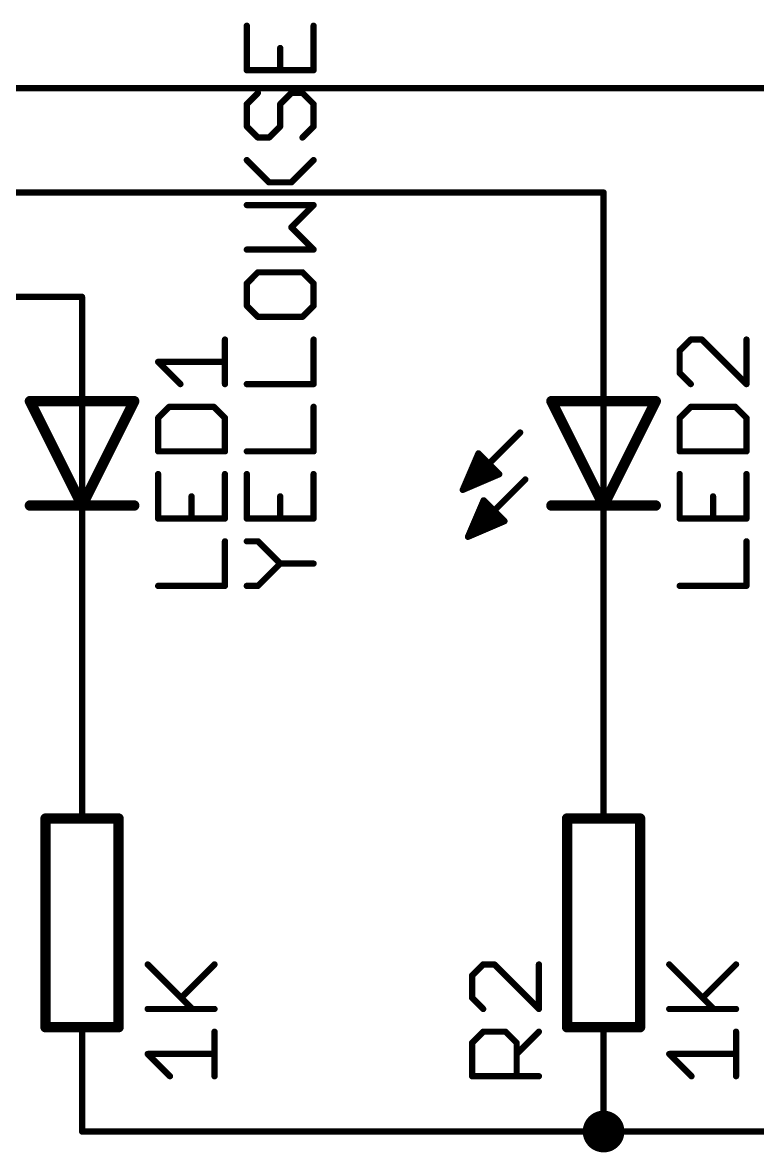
# Model space of a CAD drawing. Extents: x -13 to 211, y -15 to 133.
# Drawn here: x 133.17 to 151.07, y 52.83 to 80.34 of the extents above; entities that cross this region are included whole.
import ezdxf

# ---------------------------------------------------------------- set-up
doc = ezdxf.new("R2010")
doc.units = 0
for name, color, linetype in [('91', 94, 'CONTINUOUS'), ('94', 14, 'CONTINUOUS'), ('95', 251, 'CONTINUOUS'), ('96', 251, 'CONTINUOUS')]:
    doc.layers.add(name, color=color, linetype=linetype)

msp = doc.modelspace()

# ---------------------------------------------------------------- linework, layer by layer
at = {"layer": '91', "const_width": 0.1524}
for points in [[(157.48, 78.74), (109.22, 78.74)], [(114.3, 76.2), (147.32, 76.2)], [(147.32, 76.2), (147.32, 73.66)], [(116.84, 73.66), (134.62, 73.66)], [(134.62, 63.5), (134.62, 66.04)], [(147.32, 66.04), (147.32, 63.5)], [(134.62, 53.34), (147.32, 53.34)], [(147.32, 53.34), (157.48, 53.34)]]:
    msp.add_lwpolyline(points, dxfattribs=at)
at = {"layer": '91'}
for points, const_width in [([(147.3581, 76.2, 1), (147.2819, 76.2)], 0.0762), ([(147.32, 76.1619, 1), (147.32, 76.2381)], 0.0762), ([(134.62, 73.6219, 1), (134.62, 73.6981)], 0.0762), ([(147.2819, 73.66, 1), (147.3581, 73.66)], 0.0762), ([(134.6581, 66.04, 1), (134.5819, 66.04)], 0.0762), ([(147.3581, 66.04, 1), (147.2819, 66.04)], 0.0762), ([(134.5819, 63.5, 1), (134.6581, 63.5)], 0.0762), ([(147.2819, 63.5, 1), (147.3581, 63.5)], 0.0762), ([(147.32, 53.086, 1), (147.32, 53.594, 1), (147.32, 53.086)], 0.508), ([(134.62, 53.3781, 1), (134.62, 53.3019)], 0.0762), ([(147.32, 53.3781, 1), (147.32, 53.3019)], 0.0762), ([(147.32, 53.3019, 1), (147.32, 53.3781)], 0.0762)]:
    msp.add_lwpolyline(points, format="xyb", dxfattribs=dict(at, const_width=const_width))
at = {"layer": '94'}
for points, const_width in [([(134.62, 73.66), (134.62, 71.12)], 0.1524), ([(147.32, 73.66), (147.32, 71.12)], 0.1524), ([(134.62, 68.58), (133.35, 71.12)], 0.254), ([(134.62, 71.12), (133.35, 71.12)], 0.254), ([(135.89, 71.12), (134.62, 68.58)], 0.254), ([(135.89, 71.12), (134.62, 71.12)], 0.254), ([(147.32, 68.58), (146.05, 71.12)], 0.254), ([(147.32, 71.12), (146.05, 71.12)], 0.254), ([(148.59, 71.12), (147.32, 68.58)], 0.254), ([(148.59, 71.12), (147.32, 71.12)], 0.254), ([(134.62, 71.12), (134.62, 68.58)], 0.1524), ([(147.32, 71.12), (147.32, 68.58)], 0.1524), ([(145.288, 70.358), (143.891, 68.961)], 0.1524), ([(143.891, 68.961), (144.272, 69.85)], 0.1524), ([(144.272, 69.85), (144.78, 69.342)], 0.1524), ([(144.1631, 69.596), (144.526, 69.596)], 0.1524), ([(144.2285, 69.7484), (144.3736, 69.7484)], 0.1524), ([(144.78, 69.342), (143.891, 68.961)], 0.1524), ([(144.0325, 69.2912), (144.6615, 69.2912)], 0.1524), ([(144.0978, 69.4436), (144.6784, 69.4436)], 0.1524), ([(143.9019, 68.9864), (143.9503, 68.9864)], 0.1524), ([(143.9672, 69.1388), (144.3059, 69.1388)], 0.1524), ([(145.415, 69.215), (144.018, 67.818)], 0.1524), ([(144.018, 67.818), (144.399, 68.707)], 0.1524), ([(144.399, 68.707), (144.907, 68.199)], 0.1524), ([(134.62, 68.58), (133.35, 68.58)], 0.254), ([(135.89, 68.58), (134.62, 68.58)], 0.254), ([(134.62, 66.04), (134.62, 68.58)], 0.1524), ([(144.3228, 68.5292), (144.5768, 68.5292)], 0.1524), ([(144.3881, 68.6816), (144.4244, 68.6816)], 0.1524), ([(147.32, 68.58), (146.05, 68.58)], 0.254), ([(148.59, 68.58), (147.32, 68.58)], 0.254), ([(147.32, 66.04), (147.32, 68.58)], 0.1524), ([(144.907, 68.199), (144.018, 67.818)], 0.1524), ([(144.1922, 68.2244), (144.8816, 68.2244)], 0.1524), ([(144.2575, 68.3768), (144.7292, 68.3768)], 0.1524), ([(144.0615, 67.9196), (144.2551, 67.9196)], 0.1524), ([(144.1269, 68.072), (144.6107, 68.072)], 0.1524), ([(134.62, 63.5), (134.62, 60.96)], 0.1524), ([(147.32, 63.5), (147.32, 60.96)], 0.1524), ([(133.731, 60.96), (133.731, 55.88)], 0.254), ([(135.509, 60.96), (133.731, 60.96)], 0.254), ([(135.509, 55.88), (135.509, 60.96)], 0.254), ([(146.431, 60.96), (146.431, 55.88)], 0.254), ([(148.209, 60.96), (146.431, 60.96)], 0.254), ([(148.209, 55.88), (148.209, 60.96)], 0.254), ([(135.509, 55.88), (133.731, 55.88)], 0.254), ([(134.62, 53.34), (134.62, 55.88)], 0.1524), ([(148.209, 55.88), (146.431, 55.88)], 0.254), ([(147.32, 53.34), (147.32, 55.88)], 0.1524)]:
    msp.add_lwpolyline(points, dxfattribs=dict(at, const_width=const_width))
for points, const_width in [([(134.6581, 73.66, 1), (134.5819, 73.66)], 0.0762), ([(147.3581, 73.66, 1), (147.2819, 73.66)], 0.0762), ([(133.4068, 71.1484, 1), (133.2932, 71.0916)], 0.127), ([(133.35, 71.1835, 1), (133.35, 71.0565)], 0.127), ([(134.62, 71.1835, 1), (134.62, 71.0565)], 0.127), ([(134.62, 71.0565, 1), (134.62, 71.1835)], 0.127), ([(135.9468, 71.0916, 1), (135.8332, 71.1484)], 0.127), ([(135.89, 71.0565, 1), (135.89, 71.1835)], 0.127), ([(146.1068, 71.1484, 1), (145.9932, 71.0916)], 0.127), ([(146.05, 71.1835, 1), (146.05, 71.0565)], 0.127), ([(147.32, 71.1835, 1), (147.32, 71.0565)], 0.127), ([(147.32, 71.0565, 1), (147.32, 71.1835)], 0.127), ([(148.6468, 71.0916, 1), (148.5332, 71.1484)], 0.127), ([(148.59, 71.0565, 1), (148.59, 71.1835)], 0.127), ([(134.6581, 71.12, 1), (134.5819, 71.12)], 0.0762), ([(134.5819, 71.12, 1), (134.6581, 71.12)], 0.0762), ([(147.3581, 71.12, 1), (147.2819, 71.12)], 0.0762), ([(147.2819, 71.12, 1), (147.3581, 71.12)], 0.0762), ([(145.3149, 70.3311, 1), (145.2611, 70.3849)], 0.0762), ([(144.2989, 69.8769, 1), (144.2451, 69.8231)], 0.0762), ([(144.307, 69.835, 1), (144.237, 69.865)], 0.0762), ([(144.1631, 69.6341, 1), (144.1631, 69.5579)], 0.0762), ([(144.2285, 69.7865, 1), (144.2285, 69.7103)], 0.0762), ([(144.3736, 69.7103, 1), (144.3736, 69.7865)], 0.0762), ([(144.526, 69.5579, 1), (144.526, 69.6341)], 0.0762), ([(144.0325, 69.3293, 1), (144.0325, 69.2531)], 0.0762), ([(144.0978, 69.4817, 1), (144.0978, 69.4055)], 0.0762), ([(144.6615, 69.2531, 1), (144.6615, 69.3293)], 0.0762), ([(144.6784, 69.4055, 1), (144.6784, 69.4817)], 0.0762), ([(144.7531, 69.3151, 1), (144.8069, 69.3689)], 0.0762), ([(144.795, 69.307, 1), (144.765, 69.377)], 0.0762), ([(143.9019, 69.0245, 1), (143.9019, 68.9483)], 0.0762), ([(143.9672, 69.1769, 1), (143.9672, 69.1007)], 0.0762), ([(143.9503, 68.9483, 1), (143.9503, 69.0245)], 0.0762), ([(144.3059, 69.1007, 1), (144.3059, 69.1769)], 0.0762), ([(145.4419, 69.1881, 1), (145.3881, 69.2419)], 0.0762), ([(143.876, 68.996, 1), (143.906, 68.926)], 0.0762), ([(143.856, 68.976, 1), (143.926, 68.946)], 0.0762), ([(143.8641, 68.9879, 1), (143.9179, 68.9341)], 0.0762), ([(144.4259, 68.7339, 1), (144.3721, 68.6801)], 0.0762), ([(144.434, 68.692, 1), (144.364, 68.722)], 0.0762), ([(133.35, 68.6435, 1), (133.35, 68.5165)], 0.127), ([(134.62, 68.6435, 1), (134.62, 68.5165)], 0.127), ([(134.5632, 68.6084, 1), (134.6768, 68.5516)], 0.127), ([(134.5632, 68.5516, 1), (134.6768, 68.6084)], 0.127), ([(134.6581, 68.58, 1), (134.5819, 68.58)], 0.0762), ([(134.5819, 68.58, 1), (134.6581, 68.58)], 0.0762), ([(134.62, 68.5165, 1), (134.62, 68.6435)], 0.127), ([(135.89, 68.5165, 1), (135.89, 68.6435)], 0.127), ([(144.3228, 68.5673, 1), (144.3228, 68.4911)], 0.0762), ([(144.3881, 68.7197, 1), (144.3881, 68.6435)], 0.0762), ([(144.4244, 68.6435, 1), (144.4244, 68.7197)], 0.0762), ([(144.5768, 68.4911, 1), (144.5768, 68.5673)], 0.0762), ([(146.05, 68.6435, 1), (146.05, 68.5165)], 0.127), ([(147.32, 68.6435, 1), (147.32, 68.5165)], 0.127), ([(147.2632, 68.6084, 1), (147.3768, 68.5516)], 0.127), ([(147.2632, 68.5516, 1), (147.3768, 68.6084)], 0.127), ([(147.3581, 68.58, 1), (147.2819, 68.58)], 0.0762), ([(147.2819, 68.58, 1), (147.3581, 68.58)], 0.0762), ([(147.32, 68.5165, 1), (147.32, 68.6435)], 0.127), ([(148.59, 68.5165, 1), (148.59, 68.6435)], 0.127), ([(144.1922, 68.2625, 1), (144.1922, 68.1863)], 0.0762), ([(144.2575, 68.4149, 1), (144.2575, 68.3387)], 0.0762), ([(144.7292, 68.3387, 1), (144.7292, 68.4149)], 0.0762), ([(144.8801, 68.1721, 1), (144.9339, 68.2259)], 0.0762), ([(144.8816, 68.1863, 1), (144.8816, 68.2625)], 0.0762), ([(144.922, 68.164, 1), (144.892, 68.234)], 0.0762), ([(144.0615, 67.9577, 1), (144.0615, 67.8815)], 0.0762), ([(144.1269, 68.1101, 1), (144.1269, 68.0339)], 0.0762), ([(144.2551, 67.8815, 1), (144.2551, 67.9577)], 0.0762), ([(144.6107, 68.0339, 1), (144.6107, 68.1101)], 0.0762), ([(144.003, 67.853, 1), (144.033, 67.783)], 0.0762), ([(143.983, 67.833, 1), (144.053, 67.803)], 0.0762), ([(143.9911, 67.8449, 1), (144.0449, 67.7911)], 0.0762), ([(134.5819, 66.04, 1), (134.6581, 66.04)], 0.0762), ([(147.2819, 66.04, 1), (147.3581, 66.04)], 0.0762), ([(134.6581, 63.5, 1), (134.5819, 63.5)], 0.0762), ([(147.3581, 63.5, 1), (147.2819, 63.5)], 0.0762), ([(133.7945, 60.96, 1), (133.6675, 60.96)], 0.127), ([(133.731, 61.0235, 1), (133.731, 60.8965)], 0.127), ([(135.5725, 60.96, 1), (135.4455, 60.96)], 0.127), ([(135.509, 60.8965, 1), (135.509, 61.0235)], 0.127), ([(146.4945, 60.96, 1), (146.3675, 60.96)], 0.127), ([(146.431, 61.0235, 1), (146.431, 60.8965)], 0.127), ([(148.2725, 60.96, 1), (148.1455, 60.96)], 0.127), ([(148.209, 60.8965, 1), (148.209, 61.0235)], 0.127), ([(134.5819, 60.96, 1), (134.6581, 60.96)], 0.0762), ([(147.2819, 60.96, 1), (147.3581, 60.96)], 0.0762), ([(133.731, 55.9435, 1), (133.731, 55.8165)], 0.127), ([(133.6675, 55.88, 1), (133.7945, 55.88)], 0.127), ([(134.6581, 55.88, 1), (134.5819, 55.88)], 0.0762), ([(135.4455, 55.88, 1), (135.5725, 55.88)], 0.127), ([(135.509, 55.8165, 1), (135.509, 55.9435)], 0.127), ([(146.431, 55.9435, 1), (146.431, 55.8165)], 0.127), ([(146.3675, 55.88, 1), (146.4945, 55.88)], 0.127), ([(147.3581, 55.88, 1), (147.2819, 55.88)], 0.0762), ([(148.1455, 55.88, 1), (148.2725, 55.88)], 0.127), ([(148.209, 55.8165, 1), (148.209, 55.9435)], 0.127), ([(134.5819, 53.34, 1), (134.6581, 53.34)], 0.0762), ([(147.2819, 53.34, 1), (147.3581, 53.34)], 0.0762)]:
    msp.add_lwpolyline(points, format="xyb", dxfattribs=dict(at, const_width=const_width))
at = {"layer": '95', "const_width": 0.1524}
for points in [[(138.0998, 71.5357), (138.0998, 72.6203)], [(149.444, 72.6203), (149.1728, 72.3492)], [(149.7151, 72.6203), (149.444, 72.6203)], [(150.7998, 71.5357), (149.7151, 72.6203)], [(150.7998, 72.6203), (150.7998, 71.5357)], [(149.1728, 72.3492), (149.1728, 71.8068)], [(137.0151, 71.5357), (136.4728, 72.078)], [(136.4728, 72.078), (138.0998, 72.078)], [(149.1728, 71.8068), (149.444, 71.5357)], [(136.744, 70.9832), (136.4728, 70.712)], [(137.8286, 70.9832), (136.744, 70.9832)], [(138.0998, 70.712), (137.8286, 70.9832)], [(149.444, 70.9832), (149.1728, 70.712)], [(150.5286, 70.9832), (149.444, 70.9832)], [(150.7998, 70.712), (150.5286, 70.9832)], [(136.4728, 70.712), (136.4728, 69.8985)], [(138.0998, 69.8985), (138.0998, 70.712)], [(149.1728, 70.712), (149.1728, 69.8985)], [(150.7998, 69.8985), (150.7998, 70.712)], [(136.4728, 69.8985), (138.0998, 69.8985)], [(149.1728, 69.8985), (150.7998, 69.8985)], [(136.4728, 69.346), (136.4728, 68.2614)], [(138.0998, 68.2614), (138.0998, 69.346)], [(149.1728, 69.346), (149.1728, 68.2614)], [(150.7998, 68.2614), (150.7998, 69.346)], [(137.2863, 68.2614), (137.2863, 68.8037)], [(149.9863, 68.2614), (149.9863, 68.8037)], [(136.4728, 68.2614), (138.0998, 68.2614)], [(149.1728, 68.2614), (150.7998, 68.2614)], [(138.0998, 66.6242), (138.0998, 67.7089)], [(150.7998, 66.6242), (150.7998, 67.7089)], [(136.4728, 66.6242), (138.0998, 66.6242)], [(149.1728, 66.6242), (150.7998, 66.6242)], [(144.3894, 57.408), (144.1182, 57.1369)], [(144.1182, 57.1369), (144.1182, 56.5945)], [(144.6605, 57.408), (144.3894, 57.408)], [(145.7452, 56.3234), (144.6605, 57.408)], [(145.7452, 57.408), (145.7452, 56.3234)], [(144.1182, 56.5945), (144.3894, 56.3234)], [(144.1182, 55.4997), (144.3894, 55.7709)], [(144.3894, 55.7709), (144.9317, 55.7709)], [(144.9317, 55.7709), (145.2029, 55.4997)], [(145.2029, 55.2285), (145.7452, 55.7709)], [(144.1182, 54.6862), (144.1182, 55.4997)], [(145.2029, 55.4997), (145.2029, 54.6862)], [(145.7452, 54.6862), (144.1182, 54.6862)]]:
    msp.add_lwpolyline(points, dxfattribs=at)
at = {"layer": '95', "const_width": 0.0762}
for points in [[(138.1379, 72.6203, 1), (138.0617, 72.6203)], [(149.444, 72.6584, 1), (149.444, 72.5822)], [(149.4709, 72.5934, 1), (149.417, 72.6473)], [(149.7421, 72.6473, 1), (149.6882, 72.5934)], [(149.7151, 72.5822, 1), (149.7151, 72.6584)], [(150.8379, 72.6203, 1), (150.7617, 72.6203)], [(149.2109, 72.3492, 1), (149.1347, 72.3492)], [(149.1459, 72.3761, 1), (149.1998, 72.3222)], [(136.4728, 72.1161, 1), (136.4728, 72.0399)], [(136.4998, 72.1049, 1), (136.4459, 72.0511)], [(138.0998, 72.0399, 1), (138.0998, 72.1161)], [(149.1998, 71.8338, 1), (149.1459, 71.7799)], [(149.1347, 71.8068, 1), (149.2109, 71.8068)], [(136.9882, 71.5087, 1), (137.0421, 71.5626)], [(138.0617, 71.5357, 1), (138.1379, 71.5357)], [(149.417, 71.5087, 1), (149.4709, 71.5626)], [(150.7617, 71.5357, 1), (150.8379, 71.5357)], [(150.7729, 71.5087, 1), (150.8267, 71.5626)], [(136.744, 71.0213, 1), (136.744, 70.9451)], [(136.7709, 70.9562, 1), (136.717, 71.0101)], [(137.8556, 71.0101, 1), (137.8017, 70.9562)], [(137.8286, 70.9451, 1), (137.8286, 71.0213)], [(149.444, 71.0213, 1), (149.444, 70.9451)], [(149.4709, 70.9562, 1), (149.417, 71.0101)], [(150.5556, 71.0101, 1), (150.5017, 70.9562)], [(150.5286, 70.9451, 1), (150.5286, 71.0213)], [(136.5109, 70.712, 1), (136.4347, 70.712)], [(136.4459, 70.7389, 1), (136.4998, 70.6851)], [(138.1379, 70.712, 1), (138.0617, 70.712)], [(138.0729, 70.6851, 1), (138.1267, 70.7389)], [(149.2109, 70.712, 1), (149.1347, 70.712)], [(149.1459, 70.7389, 1), (149.1998, 70.6851)], [(150.8379, 70.712, 1), (150.7617, 70.712)], [(150.7729, 70.6851, 1), (150.8267, 70.7389)], [(136.4728, 69.9366, 1), (136.4728, 69.8604)], [(136.4347, 69.8985, 1), (136.5109, 69.8985)], [(138.0617, 69.8985, 1), (138.1379, 69.8985)], [(138.0998, 69.8604, 1), (138.0998, 69.9366)], [(149.1728, 69.9366, 1), (149.1728, 69.8604)], [(149.1347, 69.8985, 1), (149.2109, 69.8985)], [(150.7617, 69.8985, 1), (150.8379, 69.8985)], [(150.7998, 69.8604, 1), (150.7998, 69.9366)], [(136.5109, 69.346, 1), (136.4347, 69.346)], [(138.1379, 69.346, 1), (138.0617, 69.346)], [(149.2109, 69.346, 1), (149.1347, 69.346)], [(150.8379, 69.346, 1), (150.7617, 69.346)], [(137.3244, 68.8037, 1), (137.2482, 68.8037)], [(150.0244, 68.8037, 1), (149.9482, 68.8037)], [(136.4728, 68.2995, 1), (136.4728, 68.2233)], [(136.4347, 68.2614, 1), (136.5109, 68.2614)], [(137.2482, 68.2614, 1), (137.3244, 68.2614)], [(138.0617, 68.2614, 1), (138.1379, 68.2614)], [(138.0998, 68.2233, 1), (138.0998, 68.2995)], [(149.1728, 68.2995, 1), (149.1728, 68.2233)], [(149.1347, 68.2614, 1), (149.2109, 68.2614)], [(149.9482, 68.2614, 1), (150.0244, 68.2614)], [(150.7617, 68.2614, 1), (150.8379, 68.2614)], [(150.7998, 68.2233, 1), (150.7998, 68.2995)], [(138.1379, 67.7089, 1), (138.0617, 67.7089)], [(150.8379, 67.7089, 1), (150.7617, 67.7089)], [(136.4728, 66.6623, 1), (136.4728, 66.5861)], [(138.0617, 66.6242, 1), (138.1379, 66.6242)], [(138.0998, 66.5861, 1), (138.0998, 66.6623)], [(149.1728, 66.6623, 1), (149.1728, 66.5861)], [(150.7617, 66.6242, 1), (150.8379, 66.6242)], [(150.7998, 66.5861, 1), (150.7998, 66.6623)], [(144.1563, 57.1369, 1), (144.0801, 57.1369)], [(144.3894, 57.4461, 1), (144.3894, 57.3699)], [(144.4163, 57.3811, 1), (144.3624, 57.435)], [(144.6875, 57.435, 1), (144.6336, 57.3811)], [(144.6605, 57.3699, 1), (144.6605, 57.4461)], [(145.7833, 57.408, 1), (145.7071, 57.408)], [(144.0913, 57.1638, 1), (144.1452, 57.1099)], [(144.1452, 56.6215, 1), (144.0913, 56.5676)], [(144.0801, 56.5945, 1), (144.1563, 56.5945)], [(144.3624, 56.2964, 1), (144.4163, 56.3503)], [(145.7183, 56.2964, 1), (145.7721, 56.3503)], [(145.7071, 56.3234, 1), (145.7833, 56.3234)], [(144.3894, 55.809, 1), (144.3894, 55.7328)], [(144.4163, 55.7439, 1), (144.3624, 55.7978)], [(144.9586, 55.7978, 1), (144.9048, 55.7439)], [(144.9317, 55.7328, 1), (144.9317, 55.809)], [(145.7721, 55.7439, 1), (145.7183, 55.7978)], [(144.1563, 55.4997, 1), (144.0801, 55.4997)], [(144.0913, 55.5266, 1), (144.1452, 55.4728)], [(145.241, 55.4997, 1), (145.1648, 55.4997)], [(145.1759, 55.4728, 1), (145.2298, 55.5266)], [(145.1759, 55.2555, 1), (145.2298, 55.2016)], [(144.1182, 54.7243, 1), (144.1182, 54.6481)], [(145.7452, 54.6481, 1), (145.7452, 54.7243)], [(144.0801, 54.6862, 1), (144.1563, 54.6862)], [(145.1648, 54.6862, 1), (145.241, 54.6862)]]:
    msp.add_lwpolyline(points, format="xyb", dxfattribs=at)
at = {"layer": '96', "const_width": 0.1524}
for points in [[(138.6318, 80.2604), (138.6318, 79.1757)], [(140.2588, 79.1757), (140.2588, 80.2604)], [(139.4453, 79.1757), (139.4453, 79.7181)], [(138.6318, 79.1757), (140.2588, 79.1757)], [(138.903, 78.6232), (138.6318, 78.3521)], [(139.4453, 78.3521), (139.7165, 78.6232)], [(139.7165, 78.6232), (139.9876, 78.6232)], [(139.9876, 78.6232), (140.2588, 78.3521)], [(138.6318, 78.3521), (138.6318, 77.8097)], [(139.4453, 77.8097), (139.4453, 78.3521)], [(140.2588, 78.3521), (140.2588, 77.8097)], [(138.6318, 77.8097), (138.903, 77.5386)], [(139.1741, 77.5386), (139.4453, 77.8097)], [(140.2588, 77.8097), (139.9876, 77.5386)], [(138.903, 77.5386), (139.1741, 77.5386)], [(139.1741, 76.4471), (138.6318, 76.9895)], [(140.2588, 76.9895), (139.7165, 76.4471)], [(139.7165, 76.4471), (139.1741, 76.4471)], [(140.2588, 75.8946), (138.6318, 75.8946)], [(139.7165, 75.3523), (140.2588, 75.8946)], [(140.2588, 74.81), (139.7165, 75.3523)], [(138.6318, 74.81), (140.2588, 74.81)], [(138.903, 74.2575), (138.6318, 73.9863)], [(139.9876, 74.2575), (138.903, 74.2575)], [(140.2588, 73.9863), (139.9876, 74.2575)], [(138.6318, 73.9863), (138.6318, 73.444)], [(140.2588, 73.444), (140.2588, 73.9863)], [(138.6318, 73.444), (138.903, 73.1728)], [(139.9876, 73.1728), (140.2588, 73.444)], [(138.903, 73.1728), (139.9876, 73.1728)], [(140.2588, 71.5357), (140.2588, 72.6203)], [(138.6318, 71.5357), (140.2588, 71.5357)], [(140.2588, 69.8985), (140.2588, 70.9832)], [(138.6318, 69.8985), (140.2588, 69.8985)], [(138.6318, 69.346), (138.6318, 68.2614)], [(140.2588, 68.2614), (140.2588, 69.346)], [(139.4453, 68.2614), (139.4453, 68.8037)], [(138.6318, 68.2614), (140.2588, 68.2614)], [(138.903, 67.7089), (138.6318, 67.7089)], [(139.4453, 67.1665), (138.903, 67.7089)], [(138.903, 66.6242), (139.4453, 67.1665)], [(139.4453, 67.1665), (140.2588, 67.1665)], [(138.6318, 66.6242), (138.903, 66.6242)], [(137.3035, 56.3234), (136.2188, 57.408)], [(137.0323, 56.5945), (137.8458, 57.408)], [(150.0035, 56.3234), (148.9188, 57.408)], [(149.7323, 56.5945), (150.5458, 57.408)], [(136.2188, 56.3234), (137.8458, 56.3234)], [(148.9188, 56.3234), (150.5458, 56.3234)], [(137.8458, 54.6862), (137.8458, 55.7709)], [(150.5458, 54.6862), (150.5458, 55.7709)], [(136.7611, 54.6862), (136.2188, 55.2285)], [(136.2188, 55.2285), (137.8458, 55.2285)], [(149.4611, 54.6862), (148.9188, 55.2285)], [(148.9188, 55.2285), (150.5458, 55.2285)]]:
    msp.add_lwpolyline(points, dxfattribs=at)
at = {"layer": '96', "const_width": 0.0762}
for points in [[(138.6699, 80.2604, 1), (138.5937, 80.2604)], [(140.2969, 80.2604, 1), (140.2207, 80.2604)], [(139.4834, 79.7181, 1), (139.4072, 79.7181)], [(138.6318, 79.2138, 1), (138.6318, 79.1376)], [(138.5937, 79.1757, 1), (138.6699, 79.1757)], [(139.4072, 79.1757, 1), (139.4834, 79.1757)], [(140.2207, 79.1757, 1), (140.2969, 79.1757)], [(140.2588, 79.1376, 1), (140.2588, 79.2138)], [(138.9299, 78.5963, 1), (138.876, 78.6502)], [(139.7165, 78.6613, 1), (139.7165, 78.5851)], [(139.7434, 78.5963, 1), (139.6895, 78.6502)], [(140.0146, 78.6502, 1), (139.9607, 78.5963)], [(139.9876, 78.5851, 1), (139.9876, 78.6613)], [(138.6699, 78.3521, 1), (138.5937, 78.3521)], [(138.6049, 78.379, 1), (138.6588, 78.3251)], [(139.4834, 78.3521, 1), (139.4072, 78.3521)], [(139.4184, 78.379, 1), (139.4722, 78.3251)], [(140.2969, 78.3521, 1), (140.2207, 78.3521)], [(140.2319, 78.3251, 1), (140.2857, 78.379)], [(138.6588, 77.8367, 1), (138.6049, 77.7828)], [(138.5937, 77.8097, 1), (138.6699, 77.8097)], [(139.4072, 77.8097, 1), (139.4834, 77.8097)], [(139.4722, 77.7828, 1), (139.4184, 77.8367)], [(140.2207, 77.8097, 1), (140.2969, 77.8097)], [(140.2857, 77.7828, 1), (140.2319, 77.8367)], [(138.903, 77.5767, 1), (138.903, 77.5005)], [(138.876, 77.5116, 1), (138.9299, 77.5655)], [(139.1472, 77.5655, 1), (139.2011, 77.5116)], [(139.1741, 77.5005, 1), (139.1741, 77.5767)], [(139.9607, 77.5655, 1), (140.0146, 77.5116)], [(138.6588, 77.0164, 1), (138.6049, 76.9625)], [(140.2857, 76.9625, 1), (140.2319, 77.0164)], [(139.1741, 76.4852, 1), (139.1741, 76.409)], [(139.1472, 76.4202, 1), (139.2011, 76.4741)], [(139.6895, 76.4741, 1), (139.7434, 76.4202)], [(139.7165, 76.409, 1), (139.7165, 76.4852)], [(138.6318, 75.9327, 1), (138.6318, 75.8565)], [(140.2857, 75.8677, 1), (140.2319, 75.9216)], [(140.2588, 75.8565, 1), (140.2588, 75.9327)], [(139.7434, 75.3793, 1), (139.6895, 75.3254)], [(139.6895, 75.3793, 1), (139.7434, 75.3254)], [(138.6318, 74.8481, 1), (138.6318, 74.7719)], [(140.2319, 74.783, 1), (140.2857, 74.8369)], [(140.2588, 74.7719, 1), (140.2588, 74.8481)], [(138.903, 74.2956, 1), (138.903, 74.2194)], [(138.9299, 74.2305, 1), (138.876, 74.2844)], [(140.0146, 74.2844, 1), (139.9607, 74.2305)], [(139.9876, 74.2194, 1), (139.9876, 74.2956)], [(138.6699, 73.9863, 1), (138.5937, 73.9863)], [(138.6049, 74.0133, 1), (138.6588, 73.9594)], [(140.2969, 73.9863, 1), (140.2207, 73.9863)], [(140.2319, 73.9594, 1), (140.2857, 74.0133)], [(138.6588, 73.4709, 1), (138.6049, 73.417)], [(138.5937, 73.444, 1), (138.6699, 73.444)], [(140.2207, 73.444, 1), (140.2969, 73.444)], [(140.2857, 73.417, 1), (140.2319, 73.4709)], [(138.903, 73.2109, 1), (138.903, 73.1347)], [(138.876, 73.1459, 1), (138.9299, 73.1998)], [(139.9607, 73.1998, 1), (140.0146, 73.1459)], [(139.9876, 73.1347, 1), (139.9876, 73.2109)], [(140.2969, 72.6203, 1), (140.2207, 72.6203)], [(138.6318, 71.5738, 1), (138.6318, 71.4976)], [(140.2207, 71.5357, 1), (140.2969, 71.5357)], [(140.2588, 71.4976, 1), (140.2588, 71.5738)], [(140.2969, 70.9832, 1), (140.2207, 70.9832)], [(138.6318, 69.9366, 1), (138.6318, 69.8604)], [(140.2207, 69.8985, 1), (140.2969, 69.8985)], [(140.2588, 69.8604, 1), (140.2588, 69.9366)], [(138.6699, 69.346, 1), (138.5937, 69.346)], [(140.2969, 69.346, 1), (140.2207, 69.346)], [(139.4834, 68.8037, 1), (139.4072, 68.8037)], [(138.6318, 68.2995, 1), (138.6318, 68.2233)], [(138.5937, 68.2614, 1), (138.6699, 68.2614)], [(139.4072, 68.2614, 1), (139.4834, 68.2614)], [(140.2207, 68.2614, 1), (140.2969, 68.2614)], [(140.2588, 68.2233, 1), (140.2588, 68.2995)], [(138.6318, 67.747, 1), (138.6318, 67.6708)], [(138.9299, 67.7358, 1), (138.876, 67.6819)], [(138.903, 67.6708, 1), (138.903, 67.747)], [(139.4453, 67.2046, 1), (139.4453, 67.1284)], [(139.4722, 67.1396, 1), (139.4184, 67.1935)], [(139.4184, 67.1396, 1), (139.4722, 67.1935)], [(140.2588, 67.1284, 1), (140.2588, 67.2046)], [(138.6318, 66.6623, 1), (138.6318, 66.5861)], [(138.876, 66.6511, 1), (138.9299, 66.5973)], [(138.903, 66.5861, 1), (138.903, 66.6623)], [(136.2458, 57.435, 1), (136.1919, 57.3811)], [(137.8727, 57.3811, 1), (137.8189, 57.435)], [(148.9458, 57.435, 1), (148.8919, 57.3811)], [(150.5727, 57.3811, 1), (150.5189, 57.435)], [(137.0054, 56.6215, 1), (137.0592, 56.5676)], [(149.7054, 56.6215, 1), (149.7592, 56.5676)], [(136.2188, 56.3615, 1), (136.2188, 56.2853)], [(137.2765, 56.2964, 1), (137.3304, 56.3503)], [(137.8458, 56.2853, 1), (137.8458, 56.3615)], [(148.9188, 56.3615, 1), (148.9188, 56.2853)], [(149.9765, 56.2964, 1), (150.0304, 56.3503)], [(150.5458, 56.2853, 1), (150.5458, 56.3615)], [(137.8839, 55.7709, 1), (137.8077, 55.7709)], [(150.5839, 55.7709, 1), (150.5077, 55.7709)], [(136.2458, 55.2555, 1), (136.1919, 55.2016)], [(136.2188, 55.2666, 1), (136.2188, 55.1904)], [(137.8458, 55.1904, 1), (137.8458, 55.2666)], [(148.9458, 55.2555, 1), (148.8919, 55.2016)], [(148.9188, 55.2666, 1), (148.9188, 55.1904)], [(150.5458, 55.1904, 1), (150.5458, 55.2666)], [(136.7342, 54.6593, 1), (136.7881, 54.7131)], [(149.4342, 54.6593, 1), (149.4881, 54.7131)], [(137.8077, 54.6862, 1), (137.8839, 54.6862)], [(150.5077, 54.6862, 1), (150.5839, 54.6862)]]:
    msp.add_lwpolyline(points, format="xyb", dxfattribs=at)

doc.saveas('drawing.dxf')
